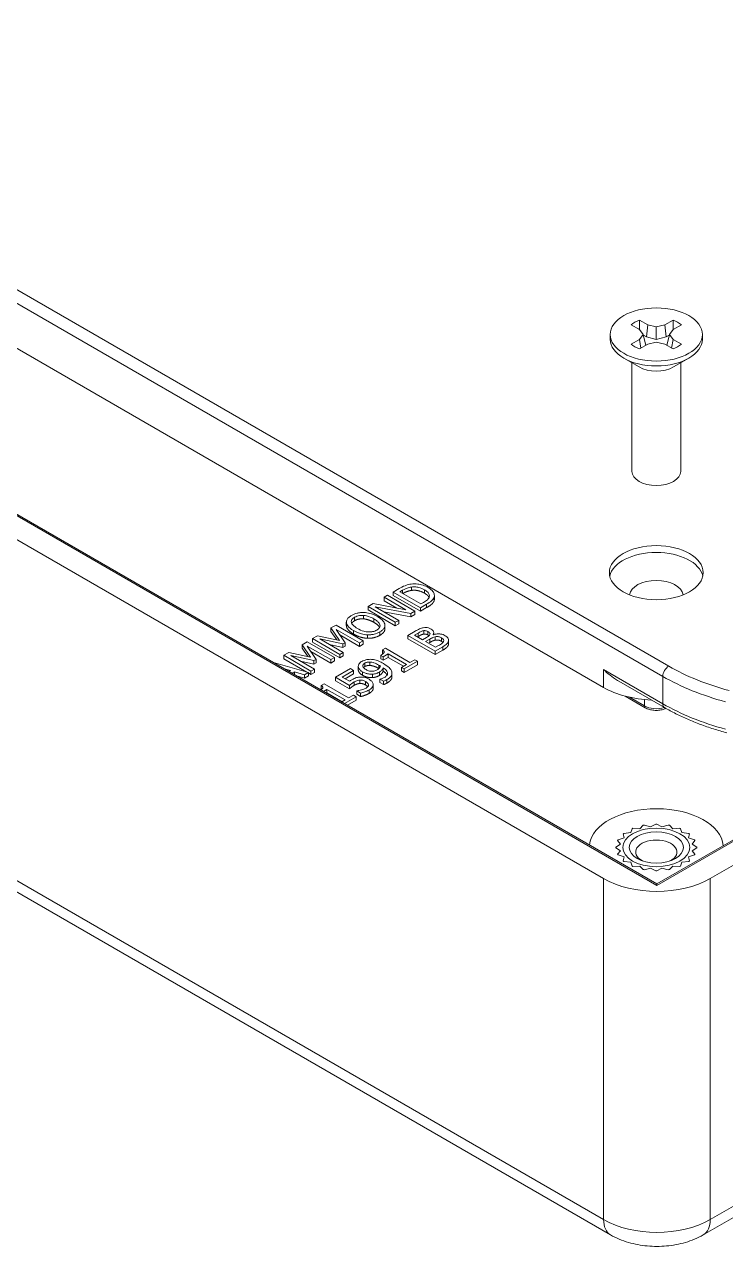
# Model space of a CAD drawing. Header units: millimetres. Extents: x 18 to 539, y 14 to 413.
# Drawn here: x 418.8 to 464.8, y 266.7 to 346.8 of the extents above; entities that cross this region are included whole.
import ezdxf

# ---------------------------------------------------------------- set-up
doc = ezdxf.new("R2010")
doc.units = ezdxf.units.MM
doc.header["$LTSCALE"] = 2
doc.layers.add('Visible (ANSI)', color=7, linetype='Continuous', lineweight=9)
doc.layers.add('Visible Narrow (ANSI)', color=7, linetype='Continuous', lineweight=9)

msp = doc.modelspace()

# ---------------------------------------------------------------- linework, layer by layer
at = {"layer": 'Visible (ANSI)'}
for p, q in [((376.6579, 349.5839), (456.7731, 303.3293)), ((460.2733, 290.4361), (376.1568, 339.0008)), ((456.7732, 290.7911), (376.6579, 337.0457)), ((459.1333, 326.7923), (458.5888, 327.1066)), ((459.1333, 327.421), (459.6778, 327.1066)), ((459.6778, 327.1066), (459.5886, 326.3129)), ((459.6778, 327.1066), (460.2344, 326.9649)), ((460.2344, 326.9649), (460.7911, 327.1066)), ((460.7911, 327.1066), (461.3355, 327.421)), ((460.7911, 327.1066), (460.8803, 326.3129)), ((461.88, 327.1066), (461.3355, 326.7923)), ((457.2094, 326.4709), (457.2094, 326.1566)), ((459.3788, 326.4709), (459.1333, 326.7923)), ((459.1333, 326.1495), (459.3788, 326.4709)), ((459.3788, 326.4709), (459.5467, 325.7595)), ((459.3889, 326.4282), (459.5886, 326.3129)), ((459.5886, 326.3129), (460.2344, 326.1485)), ((460.2344, 326.9649), (460.2344, 326.1485)), ((460.2344, 326.1485), (460.8803, 326.3129)), ((460.8803, 326.3129), (461.08, 326.4282)), ((461.09, 326.4709), (460.9221, 325.7595)), ((461.3355, 326.7923), (461.09, 326.4709)), ((461.09, 326.4709), (461.3355, 326.1495)), ((463.2594, 326.4709), (463.2594, 326.1566)), ((458.5888, 325.8352), (459.1333, 326.1495)), ((459.1333, 326.1495), (459.2302, 325.5768)), ((459.6778, 325.8352), (459.1333, 325.5208)), ((460.2344, 325.9769), (459.6778, 325.8352)), ((460.7911, 325.8352), (460.2344, 325.9769)), ((461.3355, 325.5208), (460.7911, 325.8352)), ((461.3355, 326.1495), (461.2387, 325.5768)), ((461.3355, 326.1495), (461.88, 325.8352)), ((459.1027, 324.3401), (458.0954, 324.9216)), ((458.6339, 324.6107), (458.6339, 317.4894)), ((461.3662, 324.3401), (462.3734, 324.9216)), ((461.8349, 324.6107), (461.8349, 317.4894)), ((505.4989, 316.5471), (460.2733, 290.4361)), ((504.9979, 314.5921), (463.7735, 290.7911)), ((377.2833, 313.5849), (457.2288, 267.4284)), ((442.6018, 309.3682), (442.38, 309.2402)), ((444.3908, 308.3354), (442.6018, 309.3682)), ((443.3716, 309.8127), (442.9643, 309.5775)), ((442.9643, 309.5775), (444.7532, 308.5446)), ((442.9643, 309.3529), (442.9643, 309.5775)), ((443.4079, 309.5959), (443.5891, 309.7005)), ((444.7851, 308.8007), (443.4079, 309.5959)), ((444.169, 309.6869), (444.169, 309.9114)), ((441.6595, 308.8242), (441.3217, 308.6291)), ((441.3217, 308.6291), (443.1107, 307.5963)), ((441.3217, 308.4046), (441.3217, 308.6291)), ((443.7964, 308.4224), (441.6595, 308.8242)), ((441.79, 308.6149), (444.1241, 308.1813)), ((443.3325, 307.7243), (441.79, 308.6149)), ((442.38, 309.2402), (443.7964, 308.4224)), ((442.38, 309.0156), (442.38, 309.2402)), ((443.2197, 308.5308), (442.38, 309.0156)), ((444.7532, 308.3201), (442.9643, 309.3529)), ((444.7532, 308.5446), (445.165, 308.7823)), ((445.165, 308.5578), (444.7532, 308.3201)), ((444.9664, 308.9054), (444.7851, 308.8007)), ((445.655, 309.0064), (445.655, 309.231)), ((445.6757, 309.125), (445.6757, 309.3496)), ((443.1107, 307.3717), (441.3217, 308.4046)), ((444.1241, 307.9568), (442.3634, 308.2839)), ((444.1241, 308.1813), (444.3908, 308.3354)), ((444.1241, 307.9568), (444.1241, 308.1813)), ((444.3908, 308.1108), (444.1241, 307.9568)), ((444.3908, 308.1108), (444.3908, 308.3354)), ((444.7532, 308.3201), (444.7532, 308.5446)), ((439.2181, 307.4146), (438.8876, 307.2238)), ((438.8876, 307.2238), (439.4515, 306.3994)), ((438.8876, 306.9993), (438.8876, 307.2238)), ((439.2708, 306.4391), (438.8876, 306.9993)), ((441.0071, 306.3818), (439.2181, 307.4146)), ((439.2283, 307.1342), (440.7694, 306.2445)), ((439.8096, 306.2596), (439.2283, 307.1342)), ((439.8959, 307.3843), (439.8959, 307.6089)), ((439.8981, 307.3466), (439.8981, 307.5712)), ((442.4314, 307.1774), (442.4314, 307.4019)), ((443.1107, 307.5963), (443.3325, 307.7243)), ((443.1107, 307.3717), (443.1107, 307.5963)), ((443.3325, 307.4998), (443.1107, 307.3717)), ((443.3325, 307.4998), (443.3325, 307.7243)), ((444.4057, 307.0085), (443.9316, 306.7348)), ((444.9711, 306.8225), (444.9711, 307.047)), ((437.3219, 306.3198), (436.9913, 306.129)), ((439.1108, 305.287), (437.3219, 306.3198)), ((438.009, 306.7166), (437.6843, 306.5291)), ((437.6843, 306.5291), (439.4733, 305.4962)), ((437.6843, 306.3046), (437.6843, 306.5291)), ((439.4733, 305.2717), (437.6843, 306.3046)), ((439.4515, 306.3994), (438.009, 306.7166)), ((439.6951, 305.6243), (438.154, 306.514)), ((438.154, 306.514), (439.6646, 306.1759)), ((440.7694, 306.02), (439.4704, 306.7699)), ((439.6646, 306.1759), (439.8096, 306.2596)), ((439.6646, 305.9513), (439.6646, 306.1759)), ((439.8096, 306.035), (439.8096, 306.2596)), ((440.7694, 306.2445), (441.0071, 306.3818)), ((440.7694, 306.02), (440.7694, 306.2445)), ((441.0071, 306.1572), (440.7694, 306.02)), ((441.0071, 306.1572), (441.0071, 306.3818)), ((443.9316, 306.7348), (445.7206, 305.7019)), ((443.9316, 306.5102), (443.9316, 306.7348)), ((445.7206, 305.4774), (443.9316, 306.5102)), ((444.3723, 306.7549), (444.5999, 306.8863)), ((444.8957, 306.4527), (444.3723, 306.7549)), ((444.5999, 306.6617), (444.5668, 306.6426)), ((445.1653, 306.6084), (444.8957, 306.4527)), ((445.0943, 306.338), (445.3639, 306.4937)), ((445.7554, 305.9564), (445.0943, 306.338)), ((445.3639, 306.2692), (445.2887, 306.2258)), ((445.6046, 306.7833), (445.5959, 306.7884)), ((445.6352, 306.793), (445.6352, 306.9164)), ((445.7235, 306.4232), (445.7235, 306.6477)), ((446.6035, 306.1545), (446.6035, 306.3791)), ((446.6079, 306.1986), (446.6079, 306.4231)), ((436.1128, 305.6218), (435.788, 305.4343)), ((435.788, 305.4343), (437.577, 304.4014)), ((435.788, 305.2097), (435.788, 305.4343)), ((437.5553, 305.3045), (436.1128, 305.6218)), ((437.7988, 304.5295), (436.2578, 305.4192)), ((436.2578, 305.4192), (437.7684, 305.0811)), ((436.9913, 306.129), (437.5553, 305.3045)), ((436.9913, 305.9045), (436.9913, 306.129)), ((437.3745, 305.3443), (436.9913, 305.9045)), ((437.332, 306.0394), (438.8731, 305.1497)), ((437.9134, 305.1648), (437.332, 306.0394)), ((438.8731, 304.9252), (437.5742, 305.6751)), ((439.6646, 305.9513), (438.7892, 306.1473)), ((439.4733, 305.4962), (439.6951, 305.6243)), ((439.4733, 305.2717), (439.4733, 305.4962)), ((439.6951, 305.3997), (439.4733, 305.2717)), ((439.8096, 306.035), (439.6646, 305.9513)), ((439.6951, 305.3997), (439.6951, 305.6243)), ((442.1542, 305.4274), (442.318, 305.3328)), ((442.1542, 305.2028), (442.1542, 305.4274)), ((442.4601, 305.8919), (442.2745, 305.7848)), ((442.2745, 305.5602), (442.2745, 305.7848)), ((442.318, 305.3328), (442.6428, 305.5203)), ((444.0722, 304.9612), (442.4601, 305.8919)), ((442.6428, 305.5203), (443.8417, 304.8281)), ((442.6428, 305.2957), (442.6428, 305.5203)), ((445.7206, 305.7019), (446.2338, 305.9982)), ((446.2338, 305.7737), (445.7206, 305.4774)), ((445.7206, 305.4774), (445.7206, 305.7019)), ((445.9482, 306.0677), (445.7554, 305.9564)), ((437.4074, 304.3035), (435.1206, 304.958)), ((437.3089, 304.3317), (435.788, 305.2097)), ((437.7684, 304.8565), (436.8929, 305.0525)), ((437.7684, 305.0811), (437.9134, 305.1648)), ((437.7684, 304.8565), (437.7684, 305.0811)), ((437.9134, 304.9402), (437.7684, 304.8565)), ((437.9134, 304.9402), (437.9134, 305.1648)), ((438.8731, 305.1497), (439.1108, 305.287)), ((438.8731, 304.9252), (438.8731, 305.1497)), ((439.1108, 305.0624), (438.8731, 304.9252)), ((439.1108, 305.0624), (439.1108, 305.287)), ((440.1594, 304.5569), (439.1779, 303.9902)), ((440.3696, 304.4355), (440.1594, 304.5569)), ((440.6779, 304.4944), (440.6779, 304.719)), ((440.6784, 304.4797), (440.6784, 304.7042)), ((441.4308, 304.7651), (441.4308, 304.9896)), ((442.0296, 304.565), (442.0295, 304.565)), ((442.318, 305.1083), (442.1542, 305.2028)), ((442.3093, 304.3968), (442.3093, 304.6213)), ((442.318, 305.1083), (442.318, 305.3328)), ((442.6428, 305.2957), (442.318, 305.1083)), ((443.6473, 304.7158), (442.6428, 305.2957)), ((443.8417, 304.8281), (443.517, 304.6406)), ((443.517, 304.6406), (443.6996, 304.5351)), ((443.517, 304.4161), (443.517, 304.6406)), ((443.6996, 304.5351), (444.5724, 305.039)), ((444.5724, 304.8145), (443.6996, 304.3106)), ((444.3897, 305.1445), (444.0722, 304.9612)), ((444.5724, 305.039), (444.3897, 305.1445)), ((444.5724, 304.8145), (444.5724, 305.039)), ((435.8292, 304.5489), (436.2259, 304.4332)), ((436.2259, 304.4332), (436.1277, 304.3766)), ((436.3307, 304.2594), (436.4941, 304.3537)), ((436.4941, 304.3537), (437.1566, 304.1587)), ((436.4941, 304.1651), (436.4941, 304.3537)), ((437.1566, 303.9341), (436.6209, 304.0918)), ((437.1566, 304.1587), (437.4074, 304.3035)), ((437.1566, 303.9341), (437.1566, 304.1587)), ((437.4074, 304.0789), (437.1566, 303.9341)), ((437.4074, 304.0789), (437.4074, 304.3035)), ((437.577, 304.1769), (437.4074, 304.2748)), ((437.577, 304.4014), (437.7988, 304.5295)), ((437.577, 304.1769), (437.577, 304.4014)), ((437.7988, 304.3049), (437.577, 304.1769)), ((437.7988, 304.3049), (437.7988, 304.5295)), ((439.1779, 303.9902), (440.0999, 303.4579)), ((439.1779, 303.7657), (439.1779, 303.9902)), ((440.0999, 303.2334), (439.1779, 303.7657)), ((439.6186, 304.002), (440.3696, 304.4355)), ((440.0956, 303.7266), (439.6186, 304.002)), ((440.3696, 304.211), (439.8131, 303.8897)), ((440.3696, 304.211), (440.3696, 304.4355)), ((440.7857, 303.5841), (440.7857, 303.8086)), ((441.6106, 303.9716), (441.6106, 304.1961)), ((442.1136, 303.8739), (442.102, 303.8672)), ((442.102, 303.8672), (442.3325, 303.7341)), ((442.102, 303.6427), (442.102, 303.8672)), ((442.8912, 304.0342), (442.8912, 304.2587)), ((443.6996, 304.3106), (443.517, 304.4161)), ((443.6996, 304.3106), (443.6996, 304.5351)), ((438.4327, 303.5667), (438.2472, 303.4596)), ((438.2472, 303.235), (438.2472, 303.4596)), ((438.3948, 303.0677), (438.6154, 303.1951)), ((440.0448, 302.636), (438.4327, 303.5667)), ((438.6154, 302.9705), (438.5892, 302.9554)), ((438.6154, 303.1951), (439.8143, 302.5029)), ((438.6154, 302.9705), (438.6154, 303.1951)), ((439.6199, 302.3906), (438.6154, 302.9705)), ((440.0999, 303.2334), (440.0999, 303.4579)), ((440.5928, 303.108), (440.5754, 303.098)), ((440.5754, 303.098), (440.8292, 302.9515)), ((440.5754, 302.8734), (440.5754, 303.098)), ((440.8292, 302.727), (440.8292, 302.9515)), ((441.3453, 303.4619), (441.3453, 303.4972)), ((441.6632, 303.2789), (441.6632, 303.5034)), ((442.3325, 303.5096), (442.102, 303.6427)), ((442.3325, 303.5096), (442.3325, 303.7341)), ((457.7727, 303.7338), (460.7761, 301.9998)), ((439.8143, 302.5029), (439.5937, 302.3755)), ((439.7764, 302.27), (440.545, 302.7138)), ((440.545, 302.4893), (439.9708, 302.1578)), ((440.3623, 302.8193), (440.0448, 302.636)), ((440.545, 302.7138), (440.3623, 302.8193)), ((440.545, 302.4893), (440.545, 302.7138)), ((440.8292, 302.727), (440.5754, 302.8734)), ((458.1978, 302.7557), (459.5137, 301.9959)), ((459.3789, 294.2851), (459.1562, 294.0561)), ((459.8629, 294.1887), (459.4497, 294.2984)), ((460.1972, 294.3668), (459.8629, 294.1887)), ((460.6059, 294.1887), (460.2716, 294.3668)), ((461.0192, 294.2984), (460.6059, 294.1887)), ((461.3126, 294.0561), (461.09, 294.2851)), ((458.1184, 293.4569), (457.7218, 293.3284)), ((458.0654, 293.7177), (458.1184, 293.4569)), ((458.5551, 293.804), (458.1091, 293.7525)), ((458.6443, 294.0615), (458.5551, 293.804)), ((459.1562, 294.0561), (458.7045, 294.0867)), ((461.7643, 294.0867), (461.3126, 294.0561)), ((461.9137, 293.804), (461.8245, 294.0615)), ((462.3597, 293.7525), (461.9137, 293.804)), ((462.3505, 293.4569), (462.4035, 293.7177)), ((462.7471, 293.3284), (462.3505, 293.4569)), ((457.8888, 293.0489), (457.5804, 292.8559)), ((457.5804, 292.813), (457.8888, 292.62)), ((457.6988, 293.2875), (457.8888, 293.0489)), ((457.8888, 292.62), (457.6988, 292.3814)), ((462.5801, 293.0489), (462.7701, 293.2875)), ((462.8885, 292.8559), (462.5801, 293.0489)), ((462.5801, 292.62), (462.8885, 292.813)), ((462.7701, 292.3814), (462.5801, 292.62)), ((457.7218, 292.3405), (458.1184, 292.212)), ((458.1184, 292.212), (458.0654, 291.9512)), ((458.1091, 291.9164), (458.5551, 291.8649)), ((458.5551, 291.8649), (458.6443, 291.6074)), ((461.8245, 291.6074), (461.9137, 291.8649)), ((461.9137, 291.8649), (462.3597, 291.9164)), ((462.3505, 292.212), (462.7471, 292.3405)), ((462.4035, 291.9512), (462.3505, 292.212)), ((458.7045, 291.5822), (459.1562, 291.6127)), ((459.1562, 291.6127), (459.3789, 291.3838)), ((459.4497, 291.3705), (459.8629, 291.4802)), ((459.8629, 291.4802), (460.1972, 291.3021)), ((460.2716, 291.3021), (460.6059, 291.4802)), ((460.6059, 291.4802), (461.0192, 291.3705)), ((461.09, 291.3838), (461.3126, 291.6127)), ((461.3126, 291.6127), (461.7643, 291.5822)), ((463.3178, 267.4284), (504.3725, 291.1313)), ((460.2733, 290.4361), (460.2733, 290.3431))]:
    msp.add_line(p, q, dxfattribs=at)
for centre, major_axis in [((460.2344, 326.4709), (3.025, 0)), ((460.2344, 310.8513), (-3.08, 0)), ((460.2344, 292.8344), (-2.1934, 0)), ((460.2344, 292.8344), (1.7742, 0))]:
    msp.add_ellipse(centre, major_axis=major_axis, ratio=0.5773503, dxfattribs=at)
for centre, major_axis, ratio, start_param, end_param in [((460.2344, 326.4709), (1.98, 0), 0.5773503, 2.1605034, 2.5518855), ((460.2344, 326.4709), (1.98, 0), 0.5773503, 0.5897071, 0.9810892), ((460.2344, 326.1566), (3.025, 0), 0.5773503, 3.1415927, 6.2831853), ((460.2344, 326.4709), (-1.98, 0), 0.5773503, 0.5897071, 0.9810892), ((460.2344, 326.4709), (-1.98, 0), 0.5773503, 2.1605034, 2.5518855), ((460.2344, 324.9935), (-1.6005, 0), 0.5773503, 0.7853982, 2.3561945), ((460.2344, 317.4894), (1.6005, 0), 0.5773503, 3.1415927, 6.2831853), ((460.2344, 310.4022), (3.08, 0), 0.5773503, 0.126607, 3.0149856), ((460.2344, 309.3245), (1.76, 0), 0.5773503, 0.0650373, 3.0765554), ((460.2733, 305.3502), (4.95, 0), 0.5773503, 3.9269908, 4.6388712), ((460.2344, 292.8344), (4.4, 0), 0.5773503, 0.0460116, 3.0787913), ((460.2344, 292.8344), (2.6543, 0), 0.5773503, 1.8709349, 1.8989763), ((460.2344, 292.8344), (2.6543, 0), 0.5773503, 1.5567757, 1.584817), ((460.2344, 292.8344), (2.6543, 0), 0.5773503, 1.2426164, 1.2706577), ((460.2344, 292.8344), (2.6543, 0), 0.5773503, 2.4992535, 2.5272948), ((460.2344, 292.8344), (2.6543, 0), 0.5773503, 2.1850942, 2.2131355), ((460.2344, 292.8344), (2.6543, 0), 0.5773503, 0.9284571, 0.9564985), ((460.2344, 292.8344), (2.6543, 0), 0.5773503, 0.6142979, 0.6423392), ((460.2344, 292.8344), (-2.6543, 0), 0.5773503, 6.2691646, 6.297206), ((460.2344, 292.8344), (-2.6543, 0), 0.5773503, 5.9550054, 5.9830467), ((460.2344, 292.537), (-1.3551, 0), 0.5773503, 2.2948673, 7.1299107), ((460.2344, 292.8344), (2.6543, 0), 0.5773503, 0.3001386, 0.3281799), ((460.2344, 292.8344), (2.6543, 0), 0.5773503, 6.2691646, 6.297206), ((460.2344, 292.8344), (-2.6543, 0), 0.5773503, 0.3001386, 0.3281799), ((460.2344, 292.8344), (-2.6543, 0), 0.5773503, 0.6142979, 0.6423392), ((460.2344, 292.8344), (-2.6543, 0), 0.5773503, 2.4992535, 2.5272948), ((460.2344, 292.8344), (2.6543, 0), 0.5773503, 5.9550054, 5.9830467), ((460.2344, 292.8344), (-2.6543, 0), 0.5773503, 0.9284571, 0.9564985), ((460.2344, 292.8344), (-2.6543, 0), 0.5773503, 1.2426164, 1.2706577), ((460.2344, 292.8344), (-2.6543, 0), 0.5773503, 1.5567757, 1.584817), ((460.2344, 292.8344), (-2.6543, 0), 0.5773503, 1.8709349, 1.8989763), ((460.2344, 292.8344), (-2.6543, 0), 0.5773503, 2.1850942, 2.2131355), ((460.2733, 292.812), (-4.95, 0), 0.5773613, 0.7854077, 2.356185)]:
    msp.add_ellipse(centre, major_axis=major_axis, ratio=ratio, start_param=start_param, end_param=end_param, dxfattribs=at)
for points in [[(459.1333, 327.421), (459.1258, 327.1029), (459.1204, 326.7997)], [(461.3355, 327.421), (461.343, 327.1029), (461.3484, 326.7997)], [(445.02, 309.5086), (444.8141, 309.6275), (444.3865, 309.717), (444.169, 309.6869)], [(445.655, 309.0064), (445.6042, 308.8784), (445.3824, 308.6833), (445.165, 308.5578)], [(445.6757, 309.125), (445.6757, 309.065), (445.655, 309.0064)], [(441.0202, 307.822), (440.8563, 307.8346), (440.5635, 307.7727), (440.4388, 307.7007)], [(441.7073, 307.5944), (441.5305, 307.6965), (441.1796, 307.8103), (441.0202, 307.822)], [(439.8981, 307.3466), (439.8959, 307.3656), (439.8959, 307.3843)], [(440.3736, 306.8243), (440.1489, 306.9541), (439.9184, 307.2161), (439.8981, 307.3466)], [(442.0782, 307.2612), (442.0022, 307.4241), (441.7073, 307.5944)], [(441.2753, 306.5498), (441.0535, 306.559), (440.5939, 306.6971), (440.3736, 306.8243)], [(442.0959, 306.7423), (441.9146, 306.6377), (441.5015, 306.5414), (441.2753, 306.5498)], [(444.9711, 306.8225), (444.8812, 306.8074), (444.7261, 306.7346), (444.5999, 306.6617)], [(445.2494, 306.7672), (445.1856, 306.804), (445.0464, 306.8342), (444.9711, 306.8225)], [(445.3248, 306.7162), (445.2944, 306.7412), (445.2494, 306.7672)], [(445.7235, 306.4232), (445.6379, 306.4073), (445.4872, 306.3403), (445.3639, 306.2692)], [(446.1468, 306.3462), (446.0453, 306.4048), (445.8569, 306.4466), (445.7235, 306.4232)], [(446.2403, 306.2775), (446.207, 306.3114), (446.1468, 306.3462)], [(446.6035, 306.1545), (446.5803, 306.0507), (446.4165, 305.8791), (446.2338, 305.7737)], [(446.6079, 306.1986), (446.6079, 306.1765), (446.6035, 306.1545)], [(442.3094, 305.5345), (442.2937, 305.5473), (442.2745, 305.5602)], [(441.1046, 304.6939), (441.0517, 304.6634), (441.02, 304.6294)], [(441.4308, 304.7651), (441.3206, 304.7684), (441.1684, 304.7308), (441.1046, 304.6939)], [(442.0295, 304.565), (441.8483, 304.6697), (441.5526, 304.7634), (441.4308, 304.7651)], [(440.6784, 304.4797), (440.6779, 304.4871), (440.6779, 304.4944)], [(440.9596, 304.1231), (440.8219, 304.2026), (440.6827, 304.3868), (440.6784, 304.4797)], [(441.6106, 303.9716), (441.4409, 303.959), (441.1176, 304.0319), (440.9596, 304.1231)], [(442.0614, 304.1097), (441.9628, 304.0528), (441.7555, 303.9833), (441.6106, 303.9716)], [(442.3093, 304.3968), (442.2789, 304.3039), (442.1644, 304.1691), (442.0614, 304.1097)], [(442.5704, 304.1418), (442.507, 304.2667), (442.3093, 304.3968)], [(438.282, 303.2093), (438.2663, 303.2221), (438.2472, 303.235)], [(440.4102, 303.4627), (440.3116, 303.4058), (440.1463, 303.2752), (440.0999, 303.2334)], [(440.7857, 303.5841), (440.69, 303.5807), (440.5015, 303.5154), (440.4102, 303.4627)], [(441.1452, 303.4937), (441.0495, 303.5489), (440.8755, 303.5891), (440.7857, 303.5841)], [(442.5601, 303.6125), (442.5123, 303.5849), (442.3934, 303.528), (442.3325, 303.5096)], [(441.3989, 302.9387), (441.2713, 302.8651), (440.9654, 302.7538), (440.8292, 302.727)]]:
    msp.add_open_spline(points, degree=2, dxfattribs=at)
for points, degree, knots in [([(444.1545, 310.1006), (444.0315, 310.0859), (443.9135, 310.056), (443.7477, 310.0001), (443.6124, 309.9517), (443.3716, 309.8127)], 3, [-0.26835918, -0.26835918, -0.26835918, -0.26835918, -0.09287589, -0.09287589, 0, 0, 0, 0]), ([(443.5891, 309.7005), (443.732, 309.783), (443.8289, 309.8216), (443.9724, 309.873), (444.0676, 309.8964), (444.169, 309.9114)], 3, [-0.046051396, -0.046051396, -0.046051396, -0.046051396, -0.028552286, -0.028552286, 0, 0, 0, 0]), ([(444.169, 309.6869), (444.0168, 309.6643), (443.7555, 309.5709), (443.6024, 309.4836)], 2, [0, 0, 0, 1, 1.95859, 1.95859, 1.95859]), ([(445.2708, 309.8746), (445.1708, 309.9323), (445.0595, 309.9845), (444.7986, 310.0705), (444.6794, 310.0903), (444.442, 310.1177), (444.2982, 310.1174), (444.1545, 310.1006)], 3, [-0.089199354, -0.089199354, -0.089199354, -0.089199354, -0.06602777, -0.06602777, -0.039985564, -0.039985564, 0, 0, 0, 0]), ([(444.169, 309.9114), (444.247, 309.9223), (444.326, 309.926), (444.4873, 309.9179), (444.5657, 309.9059), (444.7837, 309.8529), (444.9105, 309.7964), (445.02, 309.7332)], 3, [-0.086239701, -0.086239701, -0.086239701, -0.086239701, -0.064427546, -0.064427546, -0.042245979, -0.042245979, 0, 0, 0, 0]), ([(445.02, 309.7332), (445.1003, 309.6868), (445.1763, 309.6349), (445.2737, 309.5419), (445.318, 309.4906), (445.3608, 309.3713), (445.3607, 309.3154), (445.3418, 309.2594)], 3, [-0.10407386, -0.10407386, -0.10407386, -0.10407386, -0.05752775, -0.05752775, -0.02693626, -0.02693626, 0, 0, 0, 0]), ([(445.3303, 309.2279), (445.32, 309.2499), (445.2288, 309.3881), (445.02, 309.5086)], 2, [0.8120283, 0.8120283, 0.8120283, 1, 2, 2, 2]), ([(445.655, 309.231), (445.6769, 309.293), (445.6811, 309.3555), (445.6553, 309.4893), (445.6217, 309.5559), (445.5099, 309.7117), (445.4026, 309.7985), (445.2708, 309.8746)], 3, [-0.10518262, -0.10518262, -0.10518262, -0.10518262, -0.07964125, -0.07964125, -0.05083244, -0.05083244, 0, 0, 0, 0]), ([(445.3418, 309.2594), (445.3322, 309.2277), (445.3171, 309.1969), (445.2676, 309.1248), (445.2345, 309.0944), (445.148, 309.0176), (445.0578, 308.9581), (444.9664, 308.9054)], 3, [-0.048833755, -0.048833755, -0.048833755, -0.048833755, -0.043195592, -0.043195592, -0.035264184, -0.035264184, 0, 0, 0, 0]), ([(445.165, 308.7823), (445.2781, 308.8476), (445.4049, 308.9277), (445.5332, 309.0404), (445.6081, 309.1126), (445.655, 309.231)], 3, [-0.18455262, -0.18455262, -0.18455262, -0.18455262, -0.05735737, -0.05735737, 0, 0, 0, 0]), ([(440.2315, 308.0432), (440.1673, 308.0062), (440.1091, 307.9658), (440.0135, 307.8803), (439.9761, 307.8365), (439.9062, 307.7192), (439.8896, 307.6461), (439.8981, 307.5712)], 3, [-0.083225835, -0.083225835, -0.083225835, -0.083225835, -0.058621734, -0.058621734, -0.035489201, -0.035489201, 0, 0, 0, 0]), ([(440.2271, 307.5887), (440.2196, 307.6225), (440.2184, 307.6566), (440.2333, 307.7289), (440.2503, 307.7595), (440.3061, 307.8367), (440.3673, 307.884), (440.4388, 307.9252)], 3, [-0.049979912, -0.049979912, -0.049979912, -0.049979912, -0.039491444, -0.039491444, -0.027562314, -0.027562314, 0, 0, 0, 0]), ([(441.0506, 308.2366), (440.976, 308.2392), (440.902, 308.2369), (440.7376, 308.2206), (440.6616, 308.2054), (440.466, 308.1588), (440.341, 308.1064), (440.2315, 308.0432)], 3, [-0.070204574, -0.070204574, -0.070204574, -0.070204574, -0.057673273, -0.057673273, -0.042226633, -0.042226633, 0, 0, 0, 0]), ([(440.4388, 307.9252), (440.4854, 307.9521), (440.5367, 307.9761), (440.646, 308.0142), (440.7028, 308.0285), (440.8471, 308.051), (440.9333, 308.0532), (441.0202, 308.0466)], 3, [-0.058787857, -0.058787857, -0.058787857, -0.058787857, -0.040760295, -0.040760295, -0.023894842, -0.023894842, 0, 0, 0, 0]), ([(441.0202, 308.0466), (441.1651, 308.0359), (441.2882, 307.9996), (441.4843, 307.936), (441.6026, 307.8794), (441.7073, 307.8189)], 3, [-0.061284444, -0.061284444, -0.061284444, -0.061284444, -0.040403582, -0.040403582, 0, 0, 0, 0]), ([(441.9552, 307.962), (441.7528, 308.0789), (441.5782, 308.1395), (441.3176, 308.208), (441.1866, 308.2304), (441.0506, 308.2366)], 3, [-0.07811101, -0.07811101, -0.07811101, -0.07811101, -0.037213808, -0.037213808, 0, 0, 0, 0]), ([(441.7073, 307.8189), (441.7842, 307.7746), (441.8574, 307.7262), (441.9724, 307.6307), (442.0186, 307.5833), (442.0988, 307.4612), (442.1056, 307.4045), (442.1042, 307.317), (442.0882, 307.2696), (442.0178, 307.1721), (441.9607, 307.1265), (441.8915, 307.0865)], 3, [-0.095420186, -0.095420186, -0.095420186, -0.095420186, -0.080644507, -0.080644507, -0.068023554, -0.068023554, -0.049905969, -0.049905969, -0.026696009, -0.026696009, 0, 0, 0, 0]), ([(442.4293, 307.4406), (442.4243, 307.4848), (442.4101, 307.5282), (442.3645, 307.6164), (442.3321, 307.6607), (442.2303, 307.773), (442.1284, 307.8621), (441.9552, 307.962)], 3, [-0.14458626, -0.14458626, -0.14458626, -0.14458626, -0.10716226, -0.10716226, -0.06678339, -0.06678339, 0, 0, 0, 0]), ([(439.8981, 307.5712), (439.9123, 307.4792), (439.9612, 307.3919), (440.0783, 307.2589), (440.1705, 307.1661), (440.3736, 307.0489)], 3, [-0.20536697, -0.20536697, -0.20536697, -0.20536697, -0.07833333, -0.07833333, 0, 0, 0, 0]), ([(440.6215, 307.192), (440.528, 307.246), (440.401, 307.3287), (440.2714, 307.4796), (440.2392, 307.5332), (440.2271, 307.5887)], 3, [-0.079635645, -0.079635645, -0.079635645, -0.079635645, -0.026447533, -0.026447533, 0, 0, 0, 0]), ([(440.4388, 307.7007), (440.3098, 307.6262), (440.2526, 307.5362), (440.2482, 307.5282)], 2, [0, 0, 0, 1, 1.0965306, 1.0965306, 1.0965306]), ([(440.3736, 307.0489), (440.5261, 306.9608), (440.6995, 306.8836), (441.0165, 306.8009), (441.1434, 306.7798), (441.2753, 306.7743)], 3, [-0.094883261, -0.094883261, -0.094883261, -0.094883261, -0.036067842, -0.036067842, 0, 0, 0, 0]), ([(441.8915, 307.0865), (441.8521, 307.0638), (441.8094, 307.0432), (441.7191, 307.0091), (441.6727, 306.9955), (441.5392, 306.9676), (441.4519, 306.9609), (441.242, 306.9668), (441.1358, 306.9863), (440.8869, 307.0543), (440.7441, 307.1212), (440.6215, 307.192)], 3, [-0.12036698, -0.12036698, -0.12036698, -0.12036698, -0.10758594, -0.10758594, -0.09556362, -0.09556362, -0.07497542, -0.07497542, -0.04727623, -0.04727623, 0, 0, 0, 0]), ([(441.2753, 306.7743), (441.3505, 306.7715), (441.4254, 306.7734), (441.5709, 306.7871), (441.6422, 306.7984), (441.8588, 306.8499), (441.9852, 306.903), (442.0959, 306.9668)], 3, [-0.086004841, -0.086004841, -0.086004841, -0.086004841, -0.063860658, -0.063860658, -0.042665178, -0.042665178, 0, 0, 0, 0]), ([(442.0959, 306.9668), (442.1597, 307.0037), (442.2174, 307.0438), (442.3124, 307.1284), (442.3515, 307.173), (442.4222, 307.2909), (442.4374, 307.365), (442.4293, 307.4406)], 3, [-0.083702721, -0.083702721, -0.083702721, -0.083702721, -0.058938252, -0.058938252, -0.03579034, -0.03579034, 0, 0, 0, 0]), ([(442.4314, 307.1774), (442.4314, 307.0634), (442.2713, 306.8436), (442.0959, 306.7423)], 2, [0.1438849, 0.1438849, 0.1438849, 1, 2, 2, 2]), ([(444.9479, 307.2378), (444.8593, 307.223), (444.7781, 307.1996), (444.5978, 307.1193), (444.5014, 307.0638), (444.4057, 307.0085)], 3, [-0.062098008, -0.062098008, -0.062098008, -0.062098008, -0.036938367, -0.036938367, 0, 0, 0, 0]), ([(444.5999, 306.8863), (444.6684, 306.9258), (444.737, 306.9658), (444.8611, 307.0213), (444.9134, 307.0373), (444.9711, 307.047)], 3, [-0.042808596, -0.042808596, -0.042808596, -0.042808596, -0.016381588, -0.016381588, 0, 0, 0, 0]), ([(445.464, 307.1541), (445.4138, 307.1831), (445.357, 307.2083), (445.224, 307.2454), (445.1682, 307.25), (445.0736, 307.2546), (445.0096, 307.249), (444.9479, 307.2378)], 3, [-0.033551029, -0.033551029, -0.033551029, -0.033551029, -0.025900177, -0.025900177, -0.01764378, -0.01764378, 0, 0, 0, 0]), ([(444.9711, 307.047), (444.997, 307.051), (445.0234, 307.0528), (445.0815, 307.0507), (445.1068, 307.046), (445.1727, 307.0301), (445.2137, 307.0124), (445.2494, 306.9917)], 3, [-0.024316629, -0.024316629, -0.024316629, -0.024316629, -0.019460806, -0.019460806, -0.013780152, -0.013780152, 0, 0, 0, 0]), ([(445.2494, 306.9917), (445.2864, 306.9704), (445.3222, 306.946), (445.3709, 306.8966), (445.3797, 306.8787), (445.3902, 306.8435), (445.3882, 306.8221), (445.3799, 306.8009)], 3, [-0.02436236, -0.02436236, -0.02436236, -0.02436236, -0.016839058, -0.016839058, -0.010249916, -0.010249916, 0, 0, 0, 0]), ([(445.5959, 306.7884), (445.6224, 306.8321), (445.6368, 306.8774), (445.6339, 306.9562), (445.6248, 306.9992), (445.5627, 307.0862), (445.5189, 307.1224), (445.464, 307.1541)], 3, [-0.077748706, -0.077748706, -0.077748706, -0.077748706, -0.044453859, -0.044453859, -0.021176647, -0.021176647, 0, 0, 0, 0]), ([(445.3799, 306.8009), (445.3628, 306.7557), (445.3378, 306.7277), (445.2881, 306.6829), (445.2323, 306.6471), (445.1653, 306.6084)], 3, [-0.042579114, -0.042579114, -0.042579114, -0.042579114, -0.025844989, -0.025844989, 0, 0, 0, 0]), ([(445.3639, 306.4937), (445.4798, 306.5606), (445.5361, 306.5866), (445.6114, 306.62), (445.6648, 306.6368), (445.7235, 306.6477)], 3, [-0.025916783, -0.025916783, -0.025916783, -0.025916783, -0.01679867, -0.01679867, 0, 0, 0, 0]), ([(446.3846, 306.7197), (446.3407, 306.745), (446.2925, 306.7679), (446.1907, 306.8038), (446.1389, 306.8171), (446.0177, 306.8362), (445.9411, 306.8409), (445.7677, 306.8278), (445.6832, 306.8093), (445.6046, 306.7833)], 3, [-0.087684006, -0.087684006, -0.087684006, -0.087684006, -0.066855764, -0.066855764, -0.047678138, -0.047678138, -0.024692115, -0.024692115, 0, 0, 0, 0]), ([(445.7235, 306.6477), (445.7652, 306.6551), (445.8094, 306.6601), (445.9047, 306.6602), (445.9393, 306.6532), (446.0274, 306.6318), (446.0901, 306.6035), (446.1468, 306.5707)], 3, [-0.035152301, -0.035152301, -0.035152301, -0.035152301, -0.029061944, -0.029061944, -0.021861104, -0.021861104, 0, 0, 0, 0]), ([(446.2787, 306.3456), (446.2709, 306.323), (446.2587, 306.3013), (446.2194, 306.2505), (446.193, 306.2286), (446.1211, 306.1711), (446.0329, 306.1166), (445.9482, 306.0677)], 3, [-0.044771279, -0.044771279, -0.044771279, -0.044771279, -0.039767416, -0.039767416, -0.032659756, -0.032659756, 0, 0, 0, 0]), ([(446.1468, 306.5707), (446.179, 306.5521), (446.2095, 306.5314), (446.2568, 306.4867), (446.2693, 306.4671), (446.2898, 306.4145), (446.2884, 306.3795), (446.2787, 306.3456)], 3, [-0.034806924, -0.034806924, -0.034806924, -0.034806924, -0.025471706, -0.025471706, -0.016262302, -0.016262302, 0, 0, 0, 0]), ([(446.2338, 305.9982), (446.3379, 306.0583), (446.4362, 306.1244), (446.5394, 306.2325), (446.5844, 306.2938), (446.6035, 306.3791)], 3, [-0.10207159, -0.10207159, -0.10207159, -0.10207159, -0.04060492, -0.04060492, 0, 0, 0, 0]), ([(446.6035, 306.3791), (446.6101, 306.4123), (446.6092, 306.4456), (446.5935, 306.5085), (446.5787, 306.544), (446.5146, 306.6323), (446.4553, 306.6789), (446.3846, 306.7197)], 3, [-0.065205098, -0.065205098, -0.065205098, -0.065205098, -0.045205957, -0.045205957, -0.027270071, -0.027270071, 0, 0, 0, 0]), ([(442.2745, 305.7848), (442.2968, 305.7697), (442.3176, 305.7534), (442.3495, 305.7215), (442.3619, 305.7057), (442.3787, 305.6714), (442.3823, 305.6532), (442.3776, 305.6242), (442.3718, 305.6018), (442.3022, 305.5205), (442.2306, 305.4715), (442.1542, 305.4274)], 3, [-0.15173935, -0.15173935, -0.15173935, -0.15173935, -0.11510917, -0.11510917, -0.08349262, -0.08349262, -0.04922662, -0.04922662, -0.02947999, -0.02947999, 0, 0, 0, 0]), ([(440.9103, 305.0323), (440.8682, 305.008), (440.8315, 304.9812), (440.7619, 304.9169), (440.7363, 304.8828), (440.6897, 304.8072), (440.675, 304.7565), (440.6784, 304.7042)], 3, [-0.048851539, -0.048851539, -0.048851539, -0.048851539, -0.03789932, -0.03789932, -0.024703907, -0.024703907, 0, 0, 0, 0]), ([(440.6784, 304.7042), (440.6814, 304.6399), (440.7077, 304.5782), (440.7791, 304.4838), (440.8348, 304.4197), (440.9596, 304.3476)], 3, [-0.12834874, -0.12834874, -0.12834874, -0.12834874, -0.04813276, -0.04813276, 0, 0, 0, 0]), ([(441.4685, 305.1687), (441.4183, 305.1696), (441.3684, 305.1674), (441.2694, 305.1569), (441.2214, 305.1485), (441.1125, 305.1224), (441.0167, 305.0937), (440.9103, 305.0323)], 3, [-0.10204206, -0.10204206, -0.10204206, -0.10204206, -0.07156304, -0.07156304, -0.04100793, -0.04100793, 0, 0, 0, 0]), ([(441.193, 304.4941), (441.1515, 304.5181), (441.1121, 304.5441), (441.0494, 304.5958), (441.0241, 304.6215), (440.9785, 304.6885), (440.9726, 304.7213), (440.9733, 304.7771), (440.9831, 304.8059), (441.0264, 304.8656), (441.0619, 304.8938), (441.1046, 304.9185)], 3, [-0.060898799, -0.060898799, -0.060898799, -0.060898799, -0.051193064, -0.051193064, -0.042819881, -0.042819881, -0.030593618, -0.030593618, -0.016482938, -0.016482938, 0, 0, 0, 0]), ([(441.1046, 304.9185), (441.1279, 304.9319), (441.1533, 304.9441), (441.2017, 304.9623), (441.2312, 304.972), (441.3179, 304.9891), (441.3757, 304.9913), (441.4308, 304.9896)], 3, [-0.038103798, -0.038103798, -0.038103798, -0.038103798, -0.024956082, -0.024956082, -0.015056332, -0.015056332, 0, 0, 0, 0]), ([(441.4308, 304.9896), (441.4743, 304.989), (441.5175, 304.9841), (441.6248, 304.9648), (441.6795, 304.9477), (441.8125, 304.9056), (441.9262, 304.8493), (442.0295, 304.7896)], 3, [-0.052041385, -0.052041385, -0.052041385, -0.052041385, -0.047326454, -0.047326454, -0.039866602, -0.039866602, 0, 0, 0, 0]), ([(442.3253, 304.8984), (442.2341, 304.951), (442.1331, 305.0033), (441.9759, 305.0677), (441.8804, 305.1043), (441.6649, 305.1533), (441.5679, 305.167), (441.4685, 305.1687)], 3, [-0.13620427, -0.13620427, -0.13620427, -0.13620427, -0.0631744, -0.0631744, -0.02711926, -0.02711926, 0, 0, 0, 0]), ([(442.1383, 304.7218), (442.1196, 304.6664), (442.0825, 304.6205), (442.0177, 304.5506), (441.9723, 304.5121), (441.9165, 304.4799)], 3, [-0.03747485, -0.03747485, -0.03747485, -0.03747485, -0.021532514, -0.021532514, 0, 0, 0, 0]), ([(442.0295, 304.7896), (442.064, 304.7697), (442.0797, 304.7598), (442.1076, 304.742), (442.1251, 304.7308), (442.1383, 304.7218)], 3, [-0.011492809, -0.011492809, -0.011492809, -0.011492809, -0.005576087, -0.005576087, 0, 0, 0, 0]), ([(442.0614, 304.3342), (442.1261, 304.3716), (442.1813, 304.4136), (442.2501, 304.4945), (442.2841, 304.5444), (442.3093, 304.6213)], 3, [-0.089383828, -0.089383828, -0.089383828, -0.089383828, -0.036984057, -0.036984057, 0, 0, 0, 0]), ([(442.3093, 304.6213), (442.4102, 304.5549), (442.5014, 304.4786), (442.5935, 304.3324), (442.6004, 304.2827), (442.6002, 304.2029), (442.5843, 304.1577), (442.514, 304.0617), (442.4547, 304.0156), (442.3847, 303.9752)], 3, [-0.085049677, -0.085049677, -0.085049677, -0.085049677, -0.064665071, -0.064665071, -0.049201186, -0.049201186, -0.026985087, -0.026985087, 0, 0, 0, 0]), ([(442.8791, 304.351), (442.8534, 304.4487), (442.7834, 304.542), (442.629, 304.6912), (442.5172, 304.7876), (442.3253, 304.8984)], 3, [-0.17129547, -0.17129547, -0.17129547, -0.17129547, -0.0740086, -0.0740086, 0, 0, 0, 0]), ([(440.2478, 303.8262), (440.2225, 303.8115), (440.1971, 303.7959), (440.1615, 303.7731), (440.1323, 303.7543), (440.0956, 303.7266)], 3, [-0.050514889, -0.050514889, -0.050514889, -0.050514889, -0.016499491, -0.016499491, 0, 0, 0, 0]), ([(440.7741, 304.0011), (440.7249, 303.9974), (440.6764, 303.9911), (440.5851, 303.9731), (440.5428, 303.9618), (440.4643, 303.9338), (440.3792, 303.9021), (440.2478, 303.8262)], 3, [-0.15834699, -0.15834699, -0.15834699, -0.15834699, -0.10298109, -0.10298109, -0.05069467, -0.05069467, 0, 0, 0, 0]), ([(440.4102, 303.6872), (440.4831, 303.7293), (440.5662, 303.7669), (440.6901, 303.7995), (440.7368, 303.8069), (440.7857, 303.8086)], 3, [-0.037155313, -0.037155313, -0.037155313, -0.037155313, -0.013339383, -0.013339383, 0, 0, 0, 0]), ([(441.3902, 303.858), (441.3334, 303.8908), (441.2699, 303.9224), (441.1531, 303.965), (441.0957, 303.9817), (440.9405, 304.0052), (440.8578, 304.0079), (440.7741, 304.0011)], 3, [-0.072473866, -0.072473866, -0.072473866, -0.072473866, -0.04374222, -0.04374222, -0.023056308, -0.023056308, 0, 0, 0, 0]), ([(440.7857, 303.8086), (440.8161, 303.8103), (440.8465, 303.8099), (440.9174, 303.8036), (440.9487, 303.7969), (441.0299, 303.7774), (441.0905, 303.7498), (441.1452, 303.7182)], 3, [-0.031273085, -0.031273085, -0.031273085, -0.031273085, -0.026924446, -0.026924446, -0.021079185, -0.021079185, 0, 0, 0, 0]), ([(440.9596, 304.3476), (441.0181, 304.3139), (441.0826, 304.2825), (441.1991, 304.2403), (441.2649, 304.22), (441.4347, 304.193), (441.522, 304.1896), (441.6106, 304.1961)], 3, [-0.083855917, -0.083855917, -0.083855917, -0.083855917, -0.048044511, -0.048044511, -0.024343383, -0.024343383, 0, 0, 0, 0]), ([(441.6265, 304.3845), (441.5889, 304.3823), (441.5513, 304.3826), (441.4671, 304.3899), (441.4315, 304.3975), (441.3321, 304.4223), (441.259, 304.456), (441.193, 304.4941)], 3, [-0.039381106, -0.039381106, -0.039381106, -0.039381106, -0.033202915, -0.033202915, -0.025456179, -0.025456179, 0, 0, 0, 0]), ([(441.6628, 303.5182), (441.6588, 303.5802), (441.6326, 303.6395), (441.5582, 303.7339), (441.5024, 303.7932), (441.3902, 303.858)], 3, [-0.10779223, -0.10779223, -0.10779223, -0.10779223, -0.04326006, -0.04326006, 0, 0, 0, 0]), ([(441.6106, 304.1961), (441.6973, 304.2032), (441.7834, 304.2172), (441.8897, 304.2528), (441.965, 304.2786), (442.0614, 304.3342)], 3, [-0.12954842, -0.12954842, -0.12954842, -0.12954842, -0.03718102, -0.03718102, 0, 0, 0, 0]), ([(441.9165, 304.4799), (441.8583, 304.4463), (441.801, 304.4213), (441.7167, 304.3948), (441.6729, 304.3872), (441.6265, 304.3845)], 3, [-0.026166662, -0.026166662, -0.026166662, -0.026166662, -0.012720329, -0.012720329, 0, 0, 0, 0]), ([(442.3847, 303.9752), (442.3205, 303.9381), (442.2545, 303.9133), (442.1726, 303.887), (442.141, 303.8782), (442.1136, 303.8739)], 3, [-0.021857041, -0.021857041, -0.021857041, -0.021857041, -0.007749245, -0.007749245, 0, 0, 0, 0]), ([(442.3325, 303.7341), (442.3754, 303.7471), (442.4156, 303.7631), (442.4639, 303.7863), (442.51, 303.8081), (442.5601, 303.8371)], 3, [-0.084471047, -0.084471047, -0.084471047, -0.084471047, -0.01933651, -0.01933651, 0, 0, 0, 0]), ([(442.5601, 303.8371), (442.6341, 303.8798), (442.7026, 303.9271), (442.8055, 304.0245), (442.8399, 304.0709), (442.8952, 304.1981), (442.8989, 304.2744), (442.8791, 304.351)], 3, [-0.090468096, -0.090468096, -0.090468096, -0.090468096, -0.061942609, -0.061942609, -0.036586931, -0.036586931, 0, 0, 0, 0]), ([(442.8912, 304.0342), (442.8912, 303.9444), (442.7718, 303.7347), (442.5601, 303.6125)], 2, [0.3355705, 0.3355705, 0.3355705, 1, 2, 2, 2]), ([(457.7727, 303.7338), (457.7434, 303.7507), (457.7143, 303.768), (457.3436, 303.9937), (457.0318, 304.2481), (456.7731, 304.4969)], 3, [0.52468188, 0.52468188, 0.52468188, 0.52468188, 0.53358417, 0.53358417, 0.63873436, 0.63873436, 0.63873436, 0.63873436]), ([(438.2472, 303.4596), (438.2694, 303.4445), (438.2902, 303.4282), (438.3221, 303.3963), (438.3345, 303.3805), (438.3513, 303.3462), (438.3549, 303.328), (438.3502, 303.2989), (438.3444, 303.2766), (438.2938, 303.2175), (438.2623, 303.191), (438.226, 303.1651)], 3, [-0.15173935, -0.15173935, -0.15173935, -0.15173935, -0.11510917, -0.11510917, -0.08349262, -0.08349262, -0.04922662, -0.04922662, -0.02947999, -0.02947999, -0.01344672, -0.01344672, -0.01344672, -0.01344672]), ([(440.0999, 303.4579), (440.1378, 303.492), (440.188, 303.5327), (440.2509, 303.5824), (440.3126, 303.6309), (440.4102, 303.6872)], 3, [-0.10792388, -0.10792388, -0.10792388, -0.10792388, -0.03763202, -0.03763202, 0, 0, 0, 0]), ([(440.8813, 303.1641), (440.8284, 303.1501), (440.7736, 303.1373), (440.6968, 303.1228), (440.6399, 303.1121), (440.5928, 303.108)], 3, [-0.046394999, -0.046394999, -0.046394999, -0.046394999, -0.012984234, -0.012984234, 0, 0, 0, 0]), ([(440.8292, 302.9515), (440.93, 302.9713), (441.0283, 303.0012), (441.1753, 303.0547), (441.2822, 303.0959), (441.3989, 303.1633)], 3, [-0.1161649, -0.1161649, -0.1161649, -0.1161649, -0.04501669, -0.04501669, 0, 0, 0, 0]), ([(441.1959, 303.2855), (441.1518, 303.26), (441.1026, 303.2358), (440.9953, 303.1974), (440.9387, 303.1802), (440.8813, 303.1641)], 3, [-0.034437924, -0.034437924, -0.034437924, -0.034437924, -0.017397389, -0.017397389, 0, 0, 0, 0]), ([(441.1452, 303.7182), (441.2321, 303.668), (441.2711, 303.6289), (441.3204, 303.5718), (441.3394, 303.5355), (441.3453, 303.4972)], 3, [-0.030140538, -0.030140538, -0.030140538, -0.030140538, -0.018161641, -0.018161641, 0, 0, 0, 0]), ([(441.3006, 303.3697), (441.295, 303.3769), (441.2409, 303.4384), (441.1452, 303.4937)], 2, [0.8684136, 0.8684136, 0.8684136, 1, 2, 2, 2]), ([(441.3453, 303.4972), (441.3476, 303.4773), (441.3461, 303.4575), (441.3343, 303.4184), (441.3244, 303.3997), (441.2958, 303.3627), (441.264, 303.3247), (441.1959, 303.2855)], 3, [-0.076267202, -0.076267202, -0.076267202, -0.076267202, -0.051082291, -0.051082291, -0.026235457, -0.026235457, 0, 0, 0, 0]), ([(441.3989, 303.1633), (441.4494, 303.1924), (441.4951, 303.2242), (441.5591, 303.2817), (441.5928, 303.3158), (441.6508, 303.4124), (441.6662, 303.4646), (441.6628, 303.5182)], 3, [-0.083220231, -0.083220231, -0.083220231, -0.083220231, -0.048311767, -0.048311767, -0.025317639, -0.025317639, 0, 0, 0, 0]), ([(441.6632, 303.2789), (441.6632, 303.1957), (441.5381, 303.0191), (441.3989, 302.9387)], 2, [0.0816327, 0.0816327, 0.0816327, 1, 2, 2, 2]), ([(459.5137, 301.9959), (459.5963, 301.9482), (459.6869, 301.9108), (459.8778, 301.8546), (459.9782, 301.8359), (460.1825, 301.8172), (460.2864, 301.8172), (460.4907, 301.8359), (460.5911, 301.8546), (460.7482, 301.9008), (460.8079, 301.9229), (460.8647, 301.9491)], 3, [-0.7852459, -0.7852459, -0.7852459, -0.7852459, -0.4711475, -0.4711475, -0.1570492, -0.1570492, 0.1570492, 0.1570492, 0.4711475, 0.4711475, 0.674186, 0.674186, 0.674186, 0.674186]), ([(460.7761, 301.9998), (461.0148, 301.862), (461.2614, 301.7293), (461.7689, 301.4745), (462.03, 301.3525), (462.5654, 301.1196), (462.8397, 301.0087), (463.4004, 300.7984), (463.6868, 300.6991), (464.2702, 300.5124), (464.5673, 300.425), (464.869, 300.3438)], 3, [4.71238898, 4.71238898, 4.71238898, 4.71238898, 4.78220215, 4.78220215, 4.85201532, 4.85201532, 4.92182849, 4.92182849, 4.99164166, 4.99164166, 5.06145483, 5.06145483, 5.06145483, 5.06145483]), ([(457.2288, 267.4284), (457.6052, 267.2111), (457.9995, 267.0501), (458.8085, 266.8121), (459.2237, 266.7356), (460.0619, 266.659), (460.4848, 266.659), (461.3229, 266.7356), (461.7381, 266.8121), (462.5472, 267.0501), (462.9414, 267.2111), (463.3178, 267.4284)], 3, [-0.7853886, -0.7853886, -0.7853886, -0.7853886, -0.4712332, -0.4712332, -0.1570777, -0.1570777, 0.1570777, 0.1570777, 0.4712332, 0.4712332, 0.7853886, 0.7853886, 0.7853886, 0.7853886])]:
    msp.add_open_spline(points, degree=degree, knots=knots, dxfattribs=at)
at = {"layer": 'Visible Narrow (ANSI)'}
for p, q in [((461.0511, 304.7215), (373.1578, 355.4667)), ((372.7689, 354.7931), (460.6622, 304.0479)), ((375.8818, 339.0665), (460.2733, 290.3431)), ((460.2733, 290.3431), (505.7739, 316.6129)), ((456.7732, 268.4277), (376.8277, 314.5842)), ((443.5891, 309.4913), (443.5891, 309.7005)), ((445.02, 309.5086), (445.02, 309.7332)), ((445.165, 308.5578), (445.165, 308.7823)), ((440.4388, 307.7007), (440.4388, 307.9252)), ((441.0202, 307.822), (441.0202, 308.0466)), ((441.7073, 307.5944), (441.7073, 307.8189)), ((440.3736, 306.8243), (440.3736, 307.0489)), ((442.0959, 306.7423), (442.0959, 306.9668)), ((445.2494, 306.7672), (445.2494, 306.9917)), ((441.2753, 306.5498), (441.2753, 306.7743)), ((444.5999, 306.6617), (444.5999, 306.8863)), ((445.3639, 306.2692), (445.3639, 306.4937)), ((446.1468, 306.3462), (446.1468, 306.5707)), ((446.2338, 305.7737), (446.2338, 305.9982)), ((441.1046, 304.6939), (441.1046, 304.9185)), ((442.0295, 304.565), (442.0295, 304.7896)), ((440.9596, 304.1231), (440.9596, 304.3476)), ((442.0614, 304.1097), (442.0614, 304.3342)), ((442.5601, 303.6125), (442.5601, 303.8371)), ((460.6622, 302.2516), (456.7731, 304.4969)), ((456.7731, 303.3293), (456.7731, 304.4969)), ((460.6622, 304.0479), (460.6622, 302.2516)), ((440.4102, 303.4627), (440.4102, 303.6872)), ((441.1452, 303.4937), (441.1452, 303.7182)), ((441.3989, 302.9387), (441.3989, 303.1633)), ((459.4567, 302.1179), (458.4669, 302.6894)), ((459.4567, 302.5314), (459.4567, 302.1179)), ((504.8281, 292.1306), (463.7735, 268.4277)), ((456.7732, 290.7911), (456.7732, 268.4277)), ((463.7735, 268.4277), (463.7735, 290.7911))]:
    msp.add_line(p, q, dxfattribs=at)
for centre, major_axis, ratio, start_param, end_param in [((461.0511, 304.2724), (-0.275, -0.4763), 0.5773503, 3.9269908, 5.4977871), ((470.8961, 310.4054), (-13.9228, 0), 0.5773503, 0.7853982, 1.134464), ((470.8961, 309.9564), (14.4728, 0), 0.5773503, 3.9269908, 4.2760567), ((461.0511, 302.4761), (-0.275, -0.4763), 0.5773503, 5.4977871, 6.2831853), ((470.8961, 308.1601), (-14.4728, 0), 0.5773503, 0.7853982, 1.134464), ((459.6512, 302.2341), (-0.1375, -0.2382), 0.5773503, 5.5152404, 6.2831853), ((460.2344, 302.571), (-1.1, 0), 0.5824755, 0.7855505, 2.0700095), ((458.3288, 269.3336), (-1.1, -1.9053), 0.5773503, 5.5021505, 6.2831853), ((460.2733, 270.4563), (-4.95, 0), 0.5795907, 0.7854077, 2.356185), ((462.2178, 269.3336), (1.1, -1.9053), 0.5773503, 0, 0.7810348)]:
    msp.add_ellipse(centre, major_axis=major_axis, ratio=ratio, start_param=start_param, end_param=end_param, dxfattribs=at)

doc.saveas('drawing.dxf')
